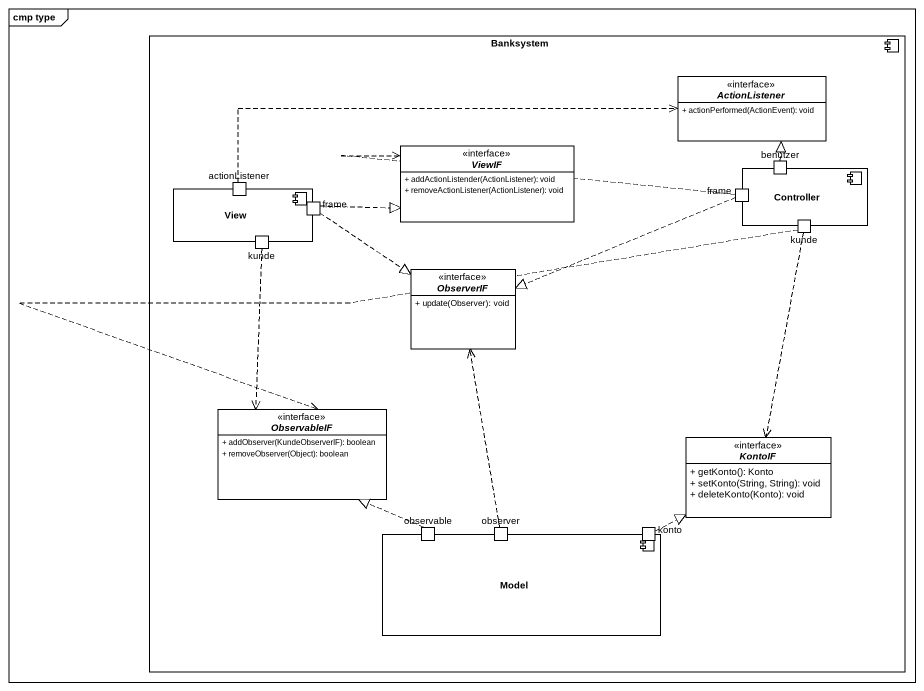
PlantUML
@startuml
mainframe cmp type
allowmixing
hide circle
hide empty members
skinparam classAttributeIconSize 0
component Banksystem {
  interface ActionListener {
    + actionPerformed(ActionEvent): void
  }
  interface ViewIF {
    + addActionListender(ActionListener): void
    + removeActionListener(ActionListener): void
  }
  component View {
    port actionListener
    port "frame" as frame__2
    port "kunde" as kunde_2
  }
  component Controller {
    port "frame" as frame_
    port benutzer
    port kunde
  }
  interface ObserverIF {
    + update(Observer): void
  }
  interface ObservableIF {
    + addObserver(KundeObserverIF): boolean
    + removeObserver(Object): boolean
  }
  interface KontoIF {
    + getKonto(): Konto
    + setKonto(String, String): void
    + deleteKonto(Konto): void
  }
  component Model {
    port observable
    port observer
    port konto
  }
}
actionListener .right.> ActionListener
frame_ .left.> ViewIF
frame_ .left.|> ObserverIF
benutzer .up.|> ActionListener
frame__2 .right.|> ViewIF
frame__2 ..|> ObserverIF
kunde .left.> ObservableIF
kunde ..> KontoIF
kunde_2 ..> ObservableIF
observable .up.|> ObservableIF
observer .up.> ObserverIF
konto .right.|> KontoIF
@enduml
